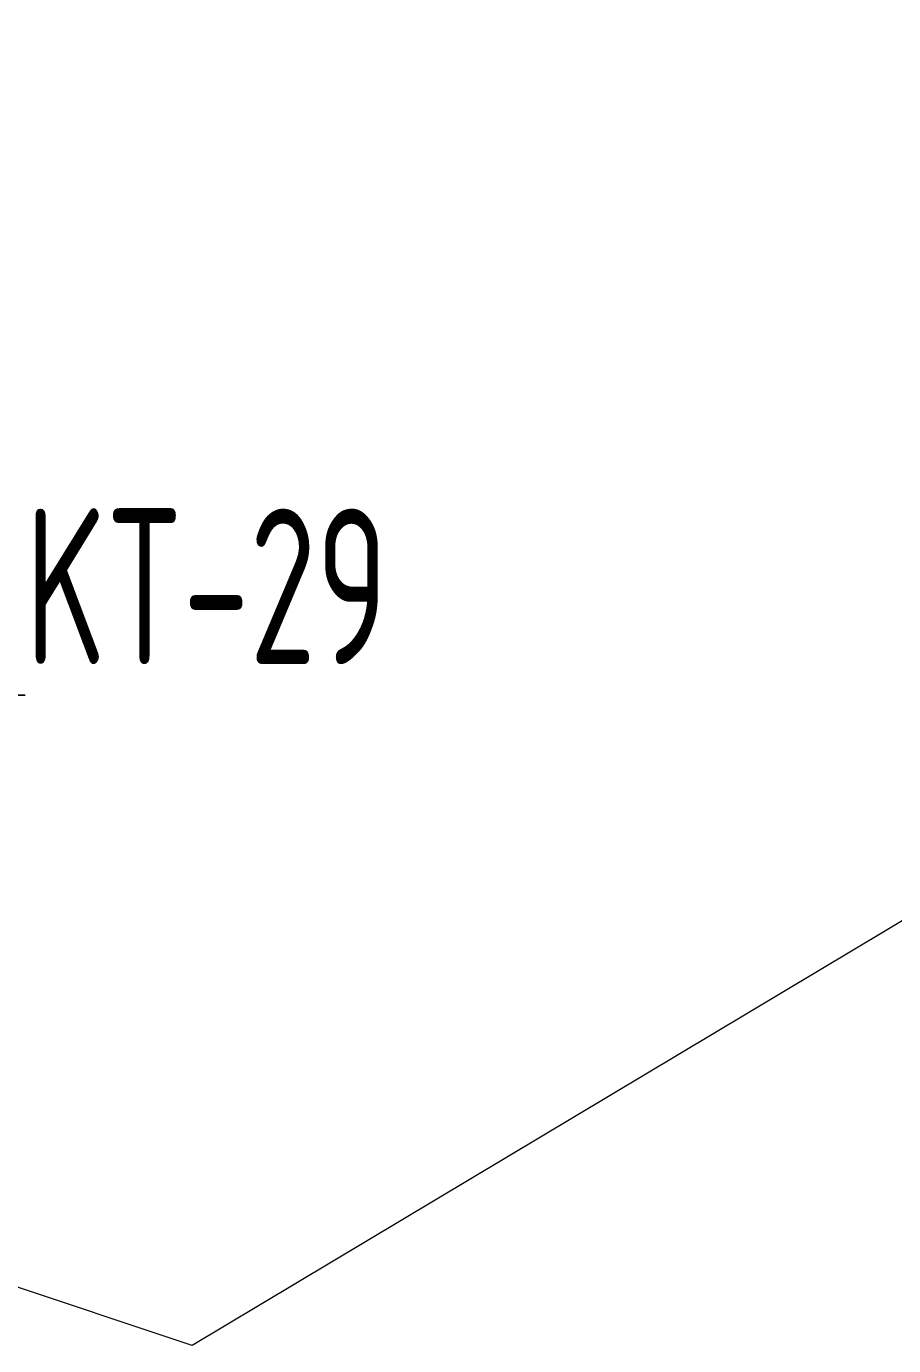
# Model space of a CAD drawing. Header units: millimetres. Extents: x -46397 to 283259, y -8690 to 23983.
# Drawn here: x 218181.3 to 218376.5, y -179.7 to 117.3 of the extents above; entities that cross this region are included whole.
import ezdxf
from ezdxf import colors
from ezdxf.entities.mleader import LeaderData, LeaderLine
from ezdxf.math import Vec2, Vec3

# ---------------------------------------------------------------- set-up
doc = ezdxf.new("R2010")
doc.units = ezdxf.units.MM
doc.layers.add('Long_AM_Visible', color=30, linetype='Continuous', lineweight=25)
doc.styles.add('Long_Text', font='isocp.shx', dxfattribs={"width": 0.7})
doc.styles.add('TuanDIM', font='romans.shx')
doc.dimstyles.new('Long-ISO-1.1', dxfattribs={"dimtxt": 2.5, "dimasz": 2.3, "dimexe": 1.25, "dimexo": 0, "dimtad": 1, "dimtoh": 1, "dimdsep": 46, "dimtxsty": 'TuanDIM', "dimcen": 2.3, "dimclrd": 9, "dimclre": 9, "dimclrt": 2, "dimadec": 0, "dimazin": 0, "dimtm": 1e-09, "dimtfac": 1, "dimtix": 1, "dimtmove": 1, "dimatfit": 3, "dimfxl": 1, "dimtfill": 1, "dimlwd": 9, "dimlwe": 9, "dimarcsym": 1})

# ---------------------------------------------------------------- blocks, each defined once
blk = doc.blocks.new('_Dot')
at = {"color": 0, "linetype": 'ByBlock', "lineweight": -2}
blk.add_line((-0.5, 0), (-1, 0), dxfattribs=at)
at = {"color": 0, "linetype": 'ByBlock', "const_width": 0.5}
blk.add_lwpolyline([(-0.25, 0, 1), (0.25, 0, 1)], format="xyb", close=True, dxfattribs=at)

msp = doc.modelspace()

# ---------------------------------------------------------------- leaders
at = {"layer": 'Long_AM_Visible'}
msp.add_leader([(218437.3414482935, -48.80714811664075), (218218.5963893961, -179.6759671145264), (217993.4264332629, -104.4561342477537)], dimstyle='Long-ISO-1.1', override={"dimscale": 0, "dimgap": 0.625, "dimtad": 1, "dimlfac": 0.2}, dxfattribs=at)
ml = msp.add_multileader_mtext('Standard', dxfattribs=at)
ml.set_content('KT-12', color=2, style='Long_Text')
ml.set_leader_properties(color=3, lineweight=9)
ml.set_arrow_properties(name='DOT')
ml.build(insert=Vec2(0, 0))
ml.multileader.update_dxf_attribs({"text_left_attachment_type": 5, "text_right_attachment_type": 5, "dogleg_length": 22.17292483380399, "arrow_head_size": 14})
ctx = ml.context
ctx.base_point, ctx.char_height, ctx.arrow_head_size, ctx.landing_gap_size, ctx.plane_origin = Vec3(218211.0009837774, 129.6129055628408), 35, 14, 0, Vec3(218248.0223999322, 213.8993994236953)
ctx.left_attachment, ctx.right_attachment = 5, 5
notes = []
notes.append((ctx, [(1, (1, 1, 0), (218188.8280589436, 129.6129055628408), (1, 0), 22.17292483380399, [(0, [(218119.7069416141, 85.7006877873282)], 0, [])])]))
ctx.mtext.insert, ctx.mtext.width, ctx.mtext.defined_height, ctx.mtext.flow_direction = Vec3(218211.0009837774, 171.756152493268), 159.1430620669271, 71.4824813662708, 5
ml = msp.add_multileader_mtext('Standard', dxfattribs=at)
ml.set_content('KT-8', color=2, style='Long_Text')
ml.set_leader_properties(color=3, lineweight=9)
ml.set_arrow_properties(name='DOT')
ml.build(insert=Vec2(0, 0))
ml.multileader.update_dxf_attribs({"text_left_attachment_type": 5, "text_right_attachment_type": 5, "dogleg_length": 22.17292483380399, "arrow_head_size": 14})
ctx = ml.context
ctx.base_point, ctx.char_height, ctx.arrow_head_size, ctx.landing_gap_size, ctx.plane_origin = Vec3(218398.4496808568, 103.9353070898433), 35, 14, 0, Vec3(218372.5015070461, -105.0519658456324)
ctx.left_attachment, ctx.right_attachment, ctx.text_align_type = 5, 5, 2
notes.append((ctx, [(0, (1, 1, 0), (218486.8951056906, 103.9353070898433), (-1, 0), 22.17292483380399, [(0, [(218516.1176048467, 62.53021395737596)], 0, [])])]))
ctx.mtext.insert, ctx.mtext.width, ctx.mtext.defined_height, ctx.mtext.alignment, ctx.mtext.flow_direction = Vec3(218464.7221808567, 146.0785540202633), 159.1430620669271, 71.4824813662708, 3, 5
ml = msp.add_multileader_mtext('Standard', dxfattribs=at)
ml.set_content('KT-29', color=2, style='Long_Text')
ml.set_leader_properties(color=3, lineweight=9)
ml.build(insert=Vec2(0, 0))
ml.multileader.update_dxf_attribs({"text_left_attachment_type": 5, "text_right_attachment_type": 5, "dogleg_length": 22.17292483380399, "arrow_head_size": 32.2})
ctx = ml.context
ctx.base_point, ctx.char_height, ctx.arrow_head_size, ctx.landing_gap_size, ctx.plane_origin = Vec3(218181.0275922682, -33.2815868674079), 35, 32.2, 0, Vec3(218248.0223999322, 51.00490699344664)
ctx.left_attachment, ctx.right_attachment = 5, 5
notes.append((ctx, [(1, (1, 1, 0), (218158.8546674344, -33.2815868674079), (1, 0), 22.17292483380399, [(1, [(218047.7082980733, 45.01634353971895), (217899.0636614824, 2.343957271892577)], 0, [])])]))
ctx.mtext.insert, ctx.mtext.width, ctx.mtext.defined_height, ctx.mtext.flow_direction = Vec3(218181.0275922682, 8.72530289637163), 185.4649416670727, 71.4824813662708, 5
for ctx, leaders in notes:
    for number, flags, end, landing, length, lines in leaders:
        leader = LeaderData()
        leader.index, (leader.has_last_leader_line, leader.has_dogleg_vector, leader.attachment_direction) = number, flags
        leader.last_leader_point, leader.dogleg_vector, leader.dogleg_length = Vec3(end), Vec3(landing), length
        for number, points, colour, breaks in lines:
            line = LeaderLine()
            line.index, line.vertices, line.color, line.breaks = number, Vec3.list(points), colors.encode_raw_color(colour), breaks
            leader.lines.append(line)
        ctx.leaders.append(leader)

doc.saveas('drawing.dxf')
